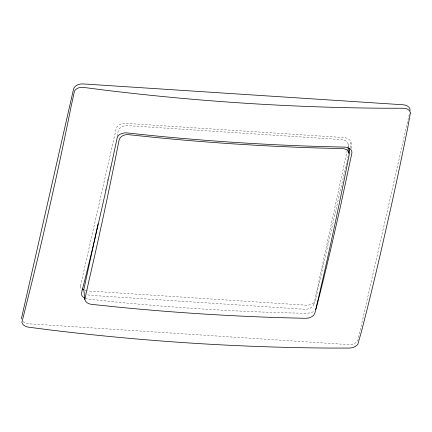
<?xml version="1.0" encoding="UTF-8"?>
<svg xmlns="http://www.w3.org/2000/svg" width="432" height="432" viewBox="0 0 432 432"><rect width="100%" height="100%" fill="white"/><g stroke="black" fill="none" stroke-linecap="round" stroke-linejoin="round"><path stroke-width="0.32" stroke-dasharray="2.16 1.62" d="M105.192 190.868L105.624 188.892M107.336 180.997L107.762 179.021M110.047 168.485L110.473 166.509M117.034 136.226L118.174 130.961A8.1 5.848 -6 0 1 127.424 125.631L341.501 139.579A8.1 5.848 -6 0 1 348.214 145.951L347.787 147.928M313.978 303.95L347.069 151.216M347.215 150.557L347.641 148.581M348.241 155.698L315.468 299.932A8.267 5.778 -5.4 0 1 306.013 305.181L87.593 290.952M350.028 147.83L350.919 143.894A8.267 5.778 -5.4 0 0 344.088 137.587L125.669 123.352A8.267 5.778 -5.4 0 0 116.213 128.601L80.762 284.639A8.267 5.778 -5.4 0 0 81.194 287.604M409.271 114.377L358.155 339.368A8.267 5.778 -5.4 0 1 348.7 344.617L28.49 323.757A8.267 5.778 -5.4 0 1 23.117 321.689M85.293 298.296L88.36 299.101L113.357 301.736A1778.09 1239.624 12.8 0 0 281.977 312.719L306.779 313.33L311.018 312.709A8.24 5.184 -9.3 0 0 314.48 310.797M348.268 144.418L348.538 146.977M350.984 142.382L351.637 149.299M80.698 286.157L81.113 290.525M313.978 303.95A8.1 5.848 -6 0 1 304.727 309.28L90.655 295.331A8.1 5.848 -6 0 1 86.832 294.289M85.379 293.252A8.1 5.848 -6 0 1 84.656 292.41M87.064 290.903A8.267 5.778 -5.4 0 1 83.695 289.91"/><path stroke-width="0.65" d="M348.602 147.614L349.159 154.975L345.346 174.053A1715.812 274.622 -86.3 0 1 318.951 295.877L314.923 312.973C313.708 316.742 309.334 318.319 305.678 318.303L281.448 317.693A1709.678 1151.658 12.2 0 1 116.03 306.914L91.6 304.355C88.744 304.036 85.482 302.508 84.823 299.452L83.884 290.493A8.1 5.848 -6 0 1 83.938 288.959L98.064 223.787M84.823 299.452L88.911 280.886A1716.034 274.655 -86.3 0 0 115.312 159.068L119.124 139.99C120.128 136.053 124.632 134.287 128.374 134.654L152.804 137.214A1709.678 1151.658 12.2 0 0 318.222 147.992L342.446 148.603C345.362 148.662 348.646 150.271 349.213 153.376M348.835 153.074L349.877 148.484M410.103 110.587A8.267 5.778 -5.4 0 0 403.191 104.782L82.982 83.916A8.267 5.778 -5.4 0 0 73.526 89.165L21.665 317.444A8.267 5.778 -5.4 0 0 21.6 318.956M83.695 289.91A8.267 5.778 -5.4 0 1 82.22 288.884M84.451 297.945A8.24 5.373 1.2 0 1 81.54 292.858L84.456 281.405A1532.061 245.209 -86.3 0 0 97.335 228.199L105.775 191.052L117.11 138.116A8.24 6.178 -0.5 0 1 120.409 134.055L124.411 132.872L126.565 132.883L151.47 135.508A1780.024 1240.969 12.8 0 0 320.274 146.502L344.99 147.112L347.047 147.377L350.347 149.04A8.24 5.989 -12.4 0 1 351.815 153.409L340.486 206.345L332.046 243.491A1531.867 245.182 -86.3 0 1 319.167 296.698L316.246 308.151A8.24 5.184 -9.3 0 1 315.614 309.528M410.4 112.957L407.581 128.552A1529.917 244.863 -86.3 0 1 391.095 206.674L382.952 242.752A1529.906 244.863 -86.3 0 1 361.492 331.403L357.858 344.228A8.219 5.033 -10.1 0 1 349.029 348.084L329.26 348.057A1775.531 1237.837 12.8 0 1 48.827 329.789L28.82 327.218A8.219 5.265 2.6 0 1 21.913 322.337L29.344 292.442A1530.09 244.89 -86.3 0 0 46.462 220.828L54.605 184.75A1530.112 244.895 -86.3 0 0 71.086 106.623L74.461 91.066A8.219 6.356 0.4 0 1 83.306 87.383L103.313 89.948A1775.531 1237.837 12.8 0 0 383.751 108.221L403.515 108.243A8.219 6.124 -14.6 0 1 410.405 112.957"/></g></svg>
